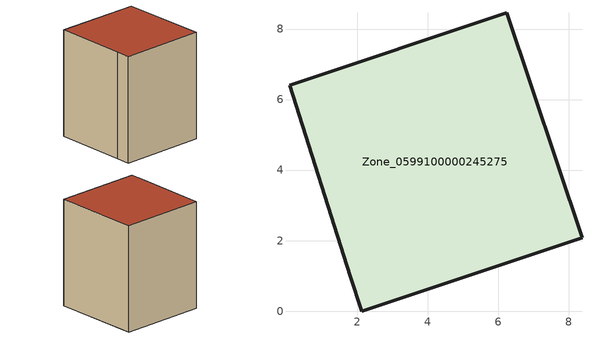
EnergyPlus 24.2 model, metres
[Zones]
Zone_0599100000245275
 floor ground (C_G): 2.13,0 1.8,0.98 0.08,6.41 6.24,8.46 8.37,2.08 z0
 wall outside (C_F): 8.37,2.08 6.24,8.46 0.08,6.41 1.8,0.98 2.13,0 8.37,2.08 z0:8.09
 roof outside (C_R): 1.8,0.98 2.13,0 8.37,2.08 6.24,8.46 0.08,6.41 z8.09
[BUILDING]
Pand.0599100000245275: North Axis=0; Terrain=City; Loads Convergence Tolerance Value=0.04; Temperature Convergence Tolerance Value=0.4; Solar Distribution=FullExterior; Maximum Number of Warmup Days=25; Minimum Number of Warmup Days=1
[Site:Location]
Rotterdam.The.Hague.AP_ZH_NLD Design_Conditions: Latitude=51.96; Longitude=4.45; Time Zone=1; Elevation=-4.5
[SITE:GROUNDTEMPERATURE:BUILDINGSURFACE]
18, 18, 18, 18, 18, 18, 18, 18, 18, 18, 18, 18
[MATERIAL] Thermal Absorptance=0.9; Solar Absorptance=0.7; Visible Absorptance=0.7
Name | Roughness | Thickness | Conductivity | Density | Specific Heat
G.D.1965 | MediumSmooth | 0.15 | 1 | 540 | 1210
F.D.1965 | Rough | 0.3 | 0.857143 | 1920 | 840
R.D.1965 | MediumRough | 0.2 | 0.08 | 1500 | 1000
[CONSTRUCTION]
C_G: G.D.1965
C_F: F.D.1965
C_R: R.D.1965
[ZONE]
Zone_0599100000245275: Type=1; Multiplier=1; Ceiling Height=Autocalculate; Volume=Autocalculate; Floor Area=autocalculate; Part of Total Floor Area=Yes
[ZONEINFILTRATION:DESIGNFLOWRATE]
Infil_Zone_0599100000245275: Zone or ZoneList or Space or SpaceList=Zone_0599100000245275; Schedule=AlwaysOn; Design Flow Rate Calculation Method=Flow/Area; Flow Rate per Floor Area=0.0042; Constant Term Coefficient=1; Temperature Term Coefficient=0; Velocity Term Coefficient=0; Velocity Squared Term Coefficient=0
[HVACTEMPLATE:ZONE:IDEALLOADSAIRSYSTEM]
Zone_0599100000245275: Maximum Heating Supply Air Temperature=50; Minimum Cooling Supply Air Temperature=13; Maximum Heating Supply Air Humidity Ratio=0.0156; Minimum Cooling Supply Air Humidity Ratio=0.0077; Heating Limit=NoLimit; Cooling Limit=NoLimit; Dehumidification Control Type=ConstantSensibleHeatRatio; Cooling Sensible Heat Ratio=0.7; Dehumidification Setpoint=60; Humidification Control Type=None; Humidification Setpoint=30; Outdoor Air Method=None; Outdoor Air Flow Rate per Person=0.00944; Outdoor Air Flow Rate per Zone Floor Area=0; Outdoor Air Flow Rate per Zone=0; Demand Controlled Ventilation Type=None; Outdoor Air Economizer Type=NoEconomizer; Heat Recovery Type=None; Sensible Heat Recovery Effectiveness=0.7; Latent Heat Recovery Effectiveness=0.65
[ZONECONTROL:THERMOSTAT]
ThermostatControl_Zone_0599100000245275: Zone or ZoneList=Zone_0599100000245275; Control Type Schedule=DualSetpointControlType; Control 1=Thermostat_Zone_0599100000245275; Temperature Difference Between Cutout And Setpoint=0
[THERMOSTATSETPOINT:DUALSETPOINT]
Thermostat_Zone_0599100000245275: Heating Setpoint Temperature Schedule=HeatingSetpoint_Zone_0599100000245275; Cooling Setpoint Temperature Schedule=CoolingSetpoint_Zone_0599100000245275
[SCHEDULE:COMPACT]
HeatingSetpoint_Zone_0599100000245275: Through: 12/31, For: AllDays, Until: 24:00, 21
CoolingSetpoint_Zone_0599100000245275: Through: 12/31, For: AllDays, Until: 24:00, 24
DualSetpointControlType: Through: 12/31, For: AllDays, Until: 24:00, 4
AlwaysOn: Through: 12/31, For: AllDays, Until: 24:00, 1
